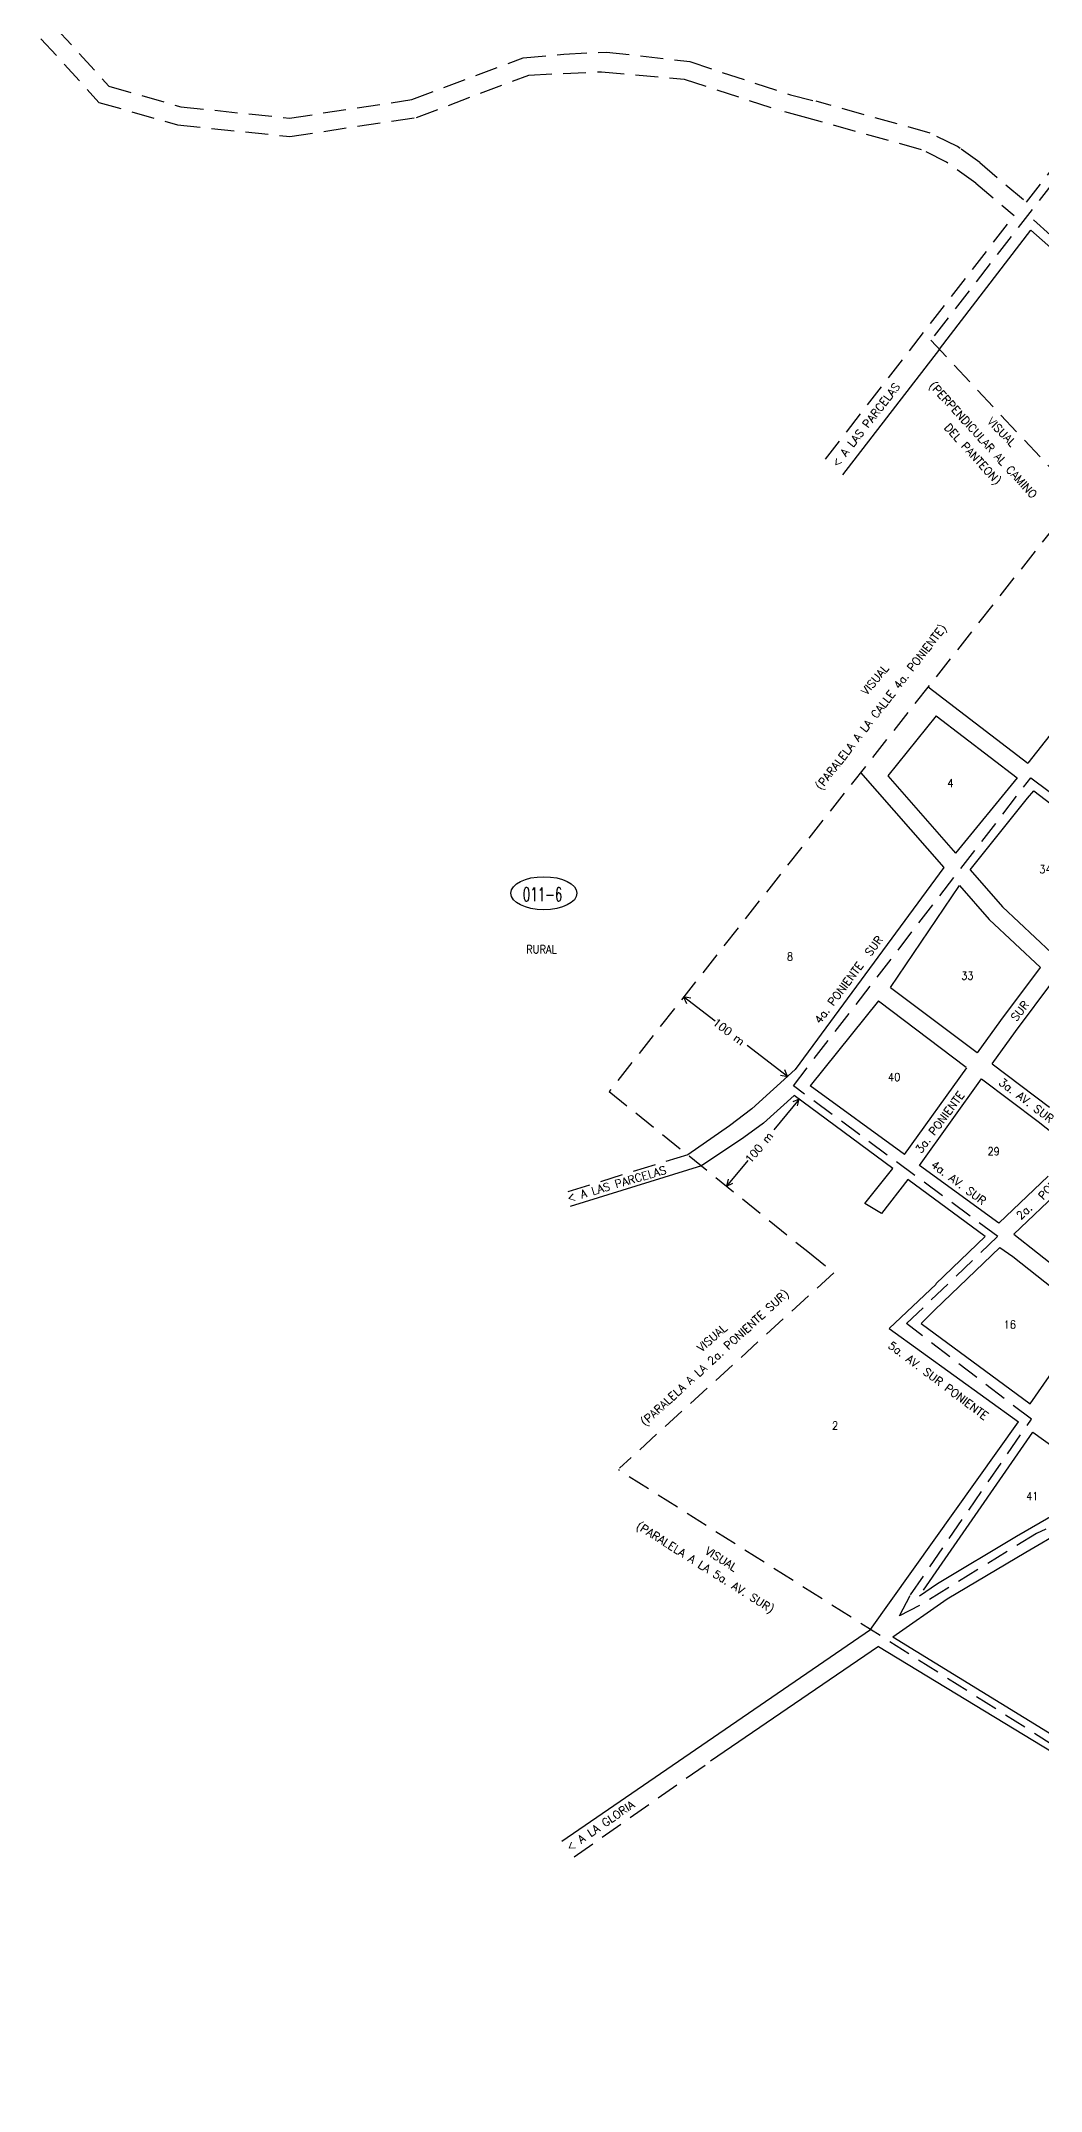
# Model space of a CAD drawing. Extents: x 384814 to 387389, y 1786985 to 1790080.
# Drawn here: x 384933 to 385809, y 1787146 to 1788939 of the extents above; entities that cross this region are included whole.
import ezdxf

# ---------------------------------------------------------------- set-up
doc = ezdxf.new("R2010")
doc.units = 0
doc.header["$LTSCALE"] = 80
doc.header["$MEASUREMENT"] = 0
doc.linetypes.add('HIDDEN', pattern=[0.375, 0.25, -0.125])
doc.layers.get('0').update_dxf_attribs({"linetype": 'CONTINUOUS'})
for name, color, linetype in [('4', 9, 'CONTINUOUS'), ('6', 10, 'CONTINUOUS'), ('C', 1, 'CONTINUOUS'), ('D', 6, 'CONTINUOUS'), ('F', 15, 'CONTINUOUS')]:
    doc.layers.add(name, color=color, linetype=linetype)
doc.styles.add('ROMANS', font='ROMANS', dxfattribs={"height": 7})

# ---------------------------------------------------------------- blocks, each defined once
blk = doc.blocks.new('ELL')
blk.add_circle((0, 0), 1)

msp = doc.modelspace()

# ---------------------------------------------------------------- linework, layer by layer
at = {"layer": '4', "color": 9, "linetype": 'HIDDEN'}
for points in [[(386205.765983, 1789313.365048), (385712.448646, 1788677.663317), (385841.05383, 1788540.16868), (385430.866803, 1788020.338199), (385604.71172, 1787880.138688), (385627.645802, 1787861.66229), (385439.942684, 1787690.715897)], [(385907.57328, 1788690.447232), (385797.385179, 1788787.114774)], [(386673.308035, 1787794.792129), (386649.426313, 1787763.653856), (386637.485452, 1787749.641642), (386625.025424, 1787734.072502), (386614.642071, 1787722.136171), (386595.432864, 1787697.74453), (386374.453355, 1787433.052613), (386142.636262, 1787614.620664), (386082.642337, 1787524.629789), (386047.856914, 1787551.098665), (385886.354039, 1787673.402469), (385840.451928, 1787649.683133), (385804.896605, 1787633.376089), (385702.503204, 1787570.397139), (385685.111504, 1787561.582291), (385694.588891, 1787579.732493), (385800.512112, 1787733.460581), (385691.202545, 1787817.088301), (385771.038814, 1787893.46612), (385592.117556, 1788025.222178), (385800.107712, 1788294.742787), (385890.175228, 1788225.629713), (385960.010814, 1788317.257925)], [(386722.195527, 1787762.176146), (386761.078216, 1787746.584215), (386788.666681, 1787703.620567), (386799.121264, 1787677.784319), (386716.61242, 1787545.489929), (386370.471379, 1787145.687357), (385985.307212, 1787446.824417), (385921.503814, 1787383.658797), (385438.907987, 1787689.125406)]]:
    msp.add_lwpolyline(points, dxfattribs=at)
at = {"layer": '6', "color": 10, "linetype": 'HIDDEN'}
for p, q in [((385796.316501, 1788798.310334), (386292.227043, 1789441.998729)), ((384946.528, 1788950.66), (384992.916, 1788899.803)), ((384933.38, 1788941.332), (384984.151, 1788885.669)), ((385391.243916, 1788927.904463), (385428.559781, 1788929.724056)), ((385428.559781, 1788929.724056), (385501.448, 1788921.308)), ((385258.077, 1788888.04), (385355.481, 1788924.756)), ((385355.481, 1788924.756), (385391.243916, 1788927.904463)), ((385360.626, 1788909.596), (385424.009059, 1788912.437892)), ((385424.009059, 1788912.437892), (385496.49, 1788906.095)), ((385501.448, 1788921.308), (385589.651, 1788892.281)), ((384992.916, 1788899.803), (385055.83, 1788881.79)), ((385262.134, 1788872.47), (385360.626, 1788909.596)), ((385496.49, 1788906.095), (385582.151, 1788877.905)), ((385496.49, 1788906.095), (385582.151, 1788877.905)), ((384984.151, 1788885.669), (385052.778, 1788866.021)), ((385055.83, 1788881.79), (385150.909, 1788871.916)), ((385150.909, 1788871.916), (385258.077, 1788888.04)), ((385603.984934, 1788872.137641), (385582.151, 1788877.905)), ((385603.984934, 1788872.137641), (385582.151, 1788877.905)), ((385589.651, 1788892.281), (385612.110873, 1788886.598001)), ((385052.778, 1788866.021), (385151.279, 1788855.792)), ((385151.279, 1788855.792), (385262.134, 1788872.47)), ((385755.337, 1788832.965), (385738.248897, 1788845.163865)), ((385755.337, 1788832.965), (385796.316501, 1788798.310334)), ((385751.773509, 1788815.024047), (385785.394637, 1788786.592358)), ((385620.310184, 1788573.485506), (385785.394637, 1788786.592358)), ((385499.665494, 1787964.854593), (385391.525691, 1787931.486472)), ((385400.149861, 1787350.498566), (385519.697211, 1787434.337095))]:
    msp.add_line(p, q, dxfattribs=at)
at = {"layer": '6', "color": 10, "linetype": 'CONTINUOUS'}
for p, q in [((385511.623665, 1787955.210769), (385396.786143, 1787919.470111)), ((385389.353849, 1787364.180092), (385659.669648, 1787549.390845))]:
    msp.add_line(p, q, dxfattribs=at)
at = {"layer": '6', "color": 10, "linetype": 'HIDDEN'}
for points in [[(385738.248897, 1788845.163865), (385735.733657, 1788846.961925), (385712.044668, 1788858.816048), (385612.110873, 1788886.598001)], [(385751.773509, 1788815.024047), (385726.187699, 1788833.314482), (385704.378838, 1788844.227776), (385603.984934, 1788872.137641)]]:
    msp.add_lwpolyline(points, dxfattribs=at)
at = {"layer": '6', "color": 10, "linetype": 'CONTINUOUS'}
for points in [[(385719.944605, 1788669.650825), (385635.021567, 1788559.720171)], [(385666.595439, 1787534.461524), (385519.697211, 1787434.337095)], [(385666.595439, 1787534.461524), (385912.494216, 1787385.479086)]]:
    msp.add_lwpolyline(points, dxfattribs=at)
at = {"layer": 'D', "color": 6, "linetype": 'CONTINUOUS'}
for p, q in [((385523.717337, 1788081.751443), (385496.009542, 1788102.893665)), ((385587.06238, 1788033.41649), (385551.719915, 1788060.384288)), ((385597.319136, 1788013.571372), (385574.920842, 1787986.774686)), ((385552.330979, 1787959.748813), (385533.673929, 1787937.428045))]:
    msp.add_line(p, q, dxfattribs=at)
for points in [[(385502.379867, 1788101.997743), (385496.009542, 1788102.893665), (385498.553669, 1788097.184287)], [(385580.830707, 1788034.454978), (385587.055767, 1788033.421233), (385584.693144, 1788039.168957)], [(385595.791448, 1788007.740544), (385597.319136, 1788013.571372), (385591.641905, 1788011.241141)], [(385535.101637, 1787943.383885), (385533.673966, 1787937.42815), (385539.235352, 1787940.042462)]]:
    msp.add_lwpolyline(points, dxfattribs=at)
at = {"layer": 'F', "color": 15}
for p, q in [((385719.944605, 1788669.650825), (385800.164667, 1788773.98287)), ((385800.164667, 1788773.98287), (385851.283, 1788728.335)), ((385717.209665, 1788348.878139), (385674.749204, 1788296.434696)), ((385827.899615, 1788346.07331), (385797.477929, 1788307.483168)), ((385787.956865, 1788294.62257), (385734.018926, 1788228.825611)), ((385723.905664, 1788216.091061), (385593.810924, 1788039.535825))]:
    msp.add_line(p, q, dxfattribs=at)
at = {"layer": 'F', "color": 15, "linetype": 'CONTINUOUS'}
for p, q in [((385710.237958, 1788374.385578), (385797.477929, 1788307.483168)), ((385717.209665, 1788348.878139), (385787.956865, 1788294.62257)), ((385650.975987, 1788299.282816), (385723.905664, 1788216.091061)), ((385674.749204, 1788296.434696), (385734.018926, 1788228.825611)), ((385802.798, 1788283.241), (385879.943, 1788224.079)), ((385746.833676, 1788214.207801), (385797.10832, 1788276.980919)), ((385746.833676, 1788214.207801), (385775.202, 1788181.848)), ((385737.605137, 1788200.463908), (385763.68, 1788170.72)), ((385775.202, 1788181.848), (385818.149988, 1788141.471984)), ((385763.68, 1788170.72), (385808.505312, 1788128.579417)), ((385773.86, 1788082.265), (385808.505, 1788128.579)), ((385677.257937, 1788111.107543), (385752.974, 1788054.343)), ((385786.761, 1788072.8), (385820.236, 1788117.55)), ((385666.616687, 1788099.406598), (385743.39, 1788041.531)), ((385753.489, 1788053.954), (385773.86, 1788082.265)), ((385766.266, 1788044.316), (385786.761, 1788072.8)), ((385593.810924, 1788039.535825), (385555.720354, 1788004.996678)), ((385689.494942, 1787965.017728), (385744.142, 1788040.963)), ((385766.266, 1788044.316), (385816.272, 1788006.594)), ((385592.97057, 1788016.787022), (385566.034066, 1787992.619192)), ((385679.312357, 1787952.939545), (385592.97057, 1788016.787022)), ((385689.494942, 1787965.017728), (385606.9938, 1788025.04022)), ((385702.433232, 1787955.604666), (385756.918, 1788031.325)), ((385756.918, 1788031.325), (385806.485, 1787993.935)), ((385555.720354, 1788004.996678), (385536.244497, 1787990.174085)), ((385536.244497, 1787990.174085), (385499.665494, 1787964.854593)), ((385548.69669, 1787979.834836), (385511.623665, 1787955.210769)), ((385566.034066, 1787992.619192), (385548.69669, 1787979.834836)), ((385806.485, 1787993.935), (385835.893, 1787970.635)), ((385759.942759, 1787893.315486), (385692.36839, 1787943.284952)), ((385772.09832, 1787904.920856), (385702.433232, 1787955.604666)), ((385772.09832, 1787904.920856), (385815.204, 1787946.075)), ((385785.247866, 1787895.353872), (385826.881, 1787935.102)), ((385716.733, 1787852.062), (385759.942759, 1787893.315486)), ((385785.247866, 1787895.353872), (385860.846, 1787835.578)), ((385716.006499, 1787829.246582), (385773.000026, 1787883.659982)), ((385773, 1787883.66), (385784.16, 1787875.816)), ((385784.16, 1787875.816), (385851.722, 1787822.394)), ((385799.547995, 1787746.999077), (385847.32, 1787816.033)), ((385659.669648, 1787549.390845), (385789.308269, 1787731.32281)), ((385787.639, 1787631.065), (385821.381, 1787650.599)), ((385718.224, 1787589.649), (385787.639, 1787631.065)), ((385795.746, 1787617.271), (385828.611, 1787636.297)), ((385706.119, 1787583.87), (385722.423, 1787607.43)), ((385726.898, 1787576.193), (385795.746, 1787617.271)), ((385702.612, 1787578.802), (385718.224, 1787589.649)), ((385679.303264, 1787543.12492), (385726.898, 1787576.193))]:
    msp.add_line(p, q, dxfattribs=at)
for points in [[(385797.10832, 1788276.980919), (385802.798, 1788283.241)], [(385677.257937, 1788111.107543), (385737.605137, 1788200.463908)], [(385666.616687, 1788099.406598), (385606.9938, 1788025.04022)], [(385692.36839, 1787943.284952), (385669.35128, 1787913.335477), (385654.824153, 1787922.161021), (385679.312357, 1787952.939545)], [(385717.078, 1787851.7), (385675.994723, 1787812.75357), (385789.308269, 1787731.32281)], [(385717.078, 1787851.7), (385675.994723, 1787812.75357), (385789.308269, 1787731.32281)], [(385716.006499, 1787829.246582), (385704.141392, 1787817.200945), (385799.547995, 1787746.999077)], [(385722.423, 1787607.43), (385801.897455, 1787722.275817)], [(385801.897455, 1787722.275817), (385871.321225, 1787672.385662)], [(385679.303264, 1787543.12492), (385851.624615, 1787437.137532)]]:
    msp.add_lwpolyline(points, dxfattribs=at)

# ---------------------------------------------------------------- block references
at = {"layer": '4', "color": 9, "xscale": 28.996584, "yscale": 14.498292, "zscale": 28.996584}
msp.add_blockref('ELL', (385373.680529, 1788193.679021), dxfattribs=at)

# ---------------------------------------------------------------- texts
at = {"layer": '4', "color": 9, "style": 'ROMANS'}
for s, height, width, p in [('011-6', 12.08191, 0.63, (385355.262668, 1788186.680592)), ('RURAL', 7.047781, 0.9, (385358.172599, 1788141.065488))]:
    msp.add_text(s, height=height, dxfattribs=dict(at, width=width)).set_placement(p)
at = {"layer": 'C', "style": 'ROMANS', "width": 0.9}
for s, p in [('4', (385726.948176, 1788286.565463)), ('34', (385807.467506, 1788211.181644)), ('8', (385586.526537, 1788134.818531)), ('33', (385739.07138, 1788118.025594)), ('40', (385674.979714, 1788029.355426)), ('29', (385762.099264, 1787964.358071)), ('16', (385776.212631, 1787812.785327)), ('2', (385626.007955, 1787724.370731)), ('41', (385795.916446, 1787662.785296))]:
    msp.add_text(s, height=7, dxfattribs=at).set_placement(p)
at = {"layer": 'D', "color": 6, "linetype": 'CONTINUOUS', "style": 'ROMANS'}
for s, rotation, p in [('< A LAS PARCELAS', 52.165227, (385630.843145, 1788565.731099)), ('(PERPENDICULAR AL CAMINO', 312.397032, (385710.537996, 1788637.499076)), ('VISUAL', 314.155752, (385761.332514, 1788605.991182)), ('DEL PANTEON)', 312.397032, (385723.67451, 1788600.739868)), ('100 m', 322.441896, (385520.901015, 1788079.407496)), ('100 m', 49.896141, (385554.54752, 1787956.831159)), ('< A LAS PARCELAS', 16.389628, (385395.283152, 1787923.225224)), ('(PARALELA A LA 2a. PONIENTE SUR)', 42.371573, (385462.304568, 1787727.102398)), ('VISUAL', 41.403178, (385511.666181, 1787791.873083)), ('(PARALELA A LA 5a. AV. SUR)', 327.75982, (385453.85241, 1787638.377698)), ('VISUAL', 327.75982, (385514.148914, 1787616.39554))]:
    msp.add_text(s, height=7, rotation=rotation, dxfattribs=at).set_placement(p)
at = {"layer": 'D', "color": 6, "style": 'ROMANS'}
for s, rotation, p in [('(PARALELA A LA CALLE 4a. PONIENTE)', 52.192914, (385616.347294, 1788283.420034)), ('VISUAL', 50.032649, (385656.323774, 1788366.452821)), ('4a. PONIENTE  SUR', 53.252229, (385615.611615, 1788078.844993)), ('SUR', 52.792649, (385787.51143, 1788081.067272)), ('3a. PONIENTE', 53.238831, (385703.985721, 1787965.527717)), ('3a. AV. SUR', 322.752649, (385771.290277, 1788026.886955)), ('PONIENTE', 48.045719, (385811.040537, 1787924.937634)), ('4a. AV. SUR', 323.138223, (385711.952925, 1787954.773227)), ('2a.', 42.366993, (385791.176887, 1787907.563524)), ('5a. AV. SUR PONIENTE', 322.912649, (385674.463104, 1787796.604928)), ('< A LA GLORIA', 34.452649, (385396.460584, 1787355.107263))]:
    msp.add_text(s, height=7, rotation=rotation, dxfattribs=at).set_placement(p)

doc.saveas('drawing.dxf')
